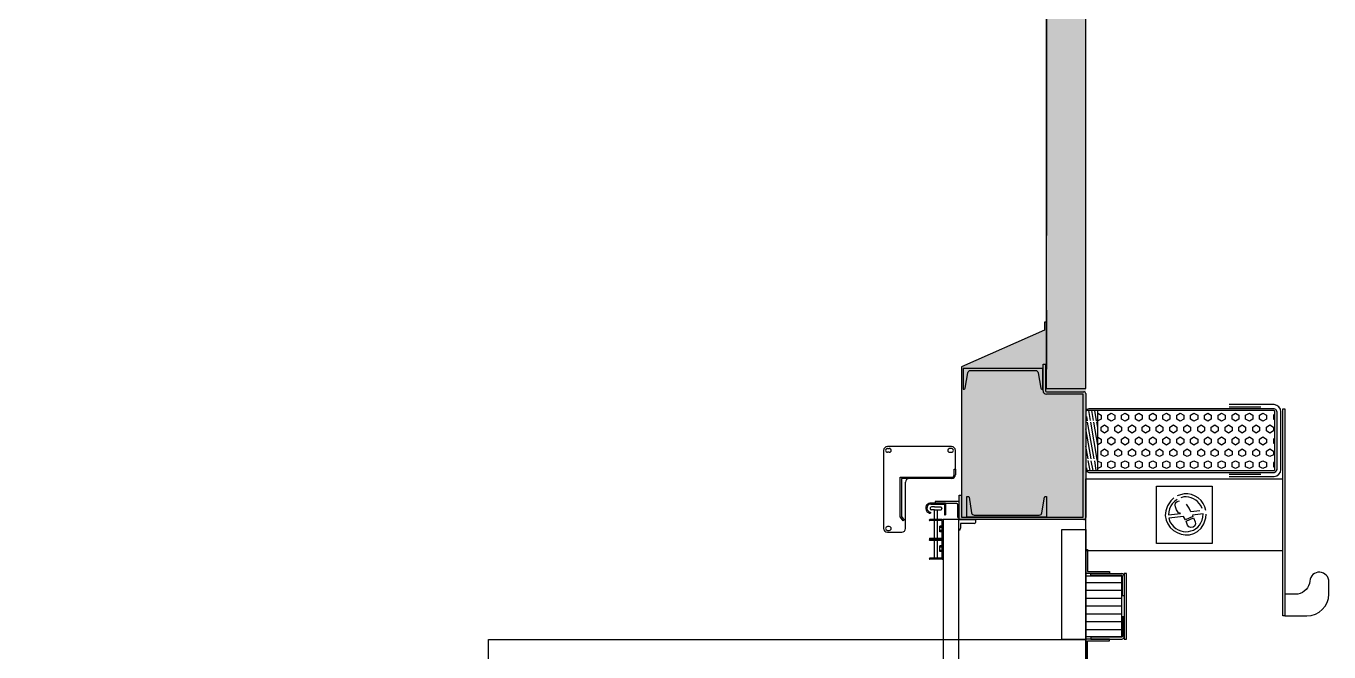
# Model space of a CAD drawing. Header units: inches. Extents: x 2743 to 10591, y -1604 to 5792.
# Drawn here: x 5384.4 to 5548, y 4742.3 to 4820.9 of the extents above; entities that cross this region are included whole.
import ezdxf

# ---------------------------------------------------------------- set-up
doc = ezdxf.new("R2010")
doc.units = ezdxf.units.IN
doc.header["$LTSCALE"] = 0.1875
doc.header["$MEASUREMENT"] = 0
doc.linetypes.add('dash2', pattern=[500, 400, -100])
for name, color, linetype in [('1', 1, 'Continuous'), ('A-N-APP-SAN', 1, 'Continuous'), ('A-N-MUR-EXT', 5, 'Continuous'), ('A-N-MUR-INT', 3, 'Continuous'), ('A-N-PORTE-EXT', 2, 'Continuous'), ('A-N-STRUCTURE', 4, 'Continuous'), ('fill253', 253, 'Continuous'), ('PDF_Geometry', 7, 'Continuous'), ('S-N-ACIER', 4, 'Continuous')]:
    doc.layers.add(name, color=color, linetype=linetype)

msp = doc.modelspace()

# ---------------------------------------------------------------- hatches: boundary and pattern name
at = {"layer": 'fill253'}
h = msp.add_hatch(color=7, dxfattribs=at)
h.dxf.hatch_style = 1
h.paths.add_polyline_path([(5517.44902, 4634.2983), (5512.52777, 4634.2983), (5512.54172, 4296.66232), (5517.46297, 4296.66232)])
h.paths.add_polyline_path([(5517.44903, 4881.11089), (5512.52778, 4881.11089), (5512.52778, 4775.21102), (5517.44903, 4775.21102)])
h.paths.add_polyline_path([(5517.44903, 5127.92329), (5512.52778, 5127.92329), (5512.52777, 5022.02362), (5517.44902, 5022.02362)])
h.paths.add_polyline_path([(4628.42938, 2943.29277), (4625.95018, 2938.37099), (5517.46297, 2938.37152), (5517.46297, 3130.36129), (5512.54172, 3130.36129), (5512.54172, 2943.29277)])
h.paths.add_polyline_path([(4200.50372, 2845.33593), (4208.49739, 2846.64062), (4193.49822, 2938.36282), (4192.72048, 2943.12545), (4184.51381, 2943.12545), (4185.25735, 2938.4929)])
h.paths.add_polyline_path([(4618.93272, 2938.2042), (4619.31197, 2936.00974), (4626.09389, 2937.11042), (4625.95018, 2938.37099), (4628.42938, 2943.29277), (4618.12265, 2943.29277)])
h.paths.add_polyline_path([(5517.46297, 5355.98239), (5512.54172, 5355.98239), (5512.52778, 5268.83602), (5517.44903, 5268.83602)])
h.paths.add_polyline_path([(2812.35741, 3123.02867), (2806.55239, 3125.08232), (2806.55239, 3123.83686), (2807.41263, 3123.50795), (2807.41906, 2938.2042), (3075.9398, 2938.37153), (3075.93335, 2943.29278), (2812.34031, 2943.12545)])
h.paths.add_polyline_path([(2807.41906, 3827.66882), (2812.34031, 3826.6441), (2812.34031, 4320.4792), (2807.41906, 4320.4792)])
h.paths.add_polyline_path([(5512.54172, 3862.52649), (5517.46297, 3862.52649), (5517.46297, 4254.42566), (5512.54172, 4254.42566)])
h.paths.add_polyline_path([(5512.5356, 3801.08425), (5517.45685, 3801.08425), (5517.46297, 3862.52649), (5512.54172, 3862.52649)])
h.paths.add_polyline_path([(5512.54172, 3656.9925), (5517.46297, 3656.9925), (5517.45685, 3765.06188), (5512.5356, 3765.06188)])
h.paths.add_polyline_path([(5512.53298, 3584.94295), (5517.45423, 3584.94295), (5517.46296, 3620.96895), (5512.54171, 3620.96895)])
h.paths.add_polyline_path([(5512.5391, 3512.89586), (5517.46035, 3512.89586), (5517.46066, 3548.92185), (5512.53941, 3548.92185)])
h.paths.add_polyline_path([(5512.5391, 3440.8512), (5517.46035, 3440.8512), (5517.46035, 3476.87475), (5512.5391, 3476.87475)])
h.paths.add_polyline_path([(4035.91549, 5642.91315), (4035.91549, 5647.83442), (2807.41263, 5647.83442), (2807.41906, 4361.46337), (2812.34031, 4361.46337), (2812.33388, 5642.91317)])
h.paths.add_polyline_path([(3118.18201, 2943.29277), (3118.18223, 2938.37152), (4185.31745, 2938.2042), (4184.51381, 2943.12545)])
h.paths.add_polyline_path([(4279.25656, 5642.88457), (4279.25657, 5647.80617), (4078.1514, 5647.83389), (4078.1514, 5642.91262)])
h.paths.add_polyline_path([(4872.5115, 5647.66709), (4872.5115, 5642.74584), (5512.54172, 5642.74584), (5512.54177, 5510.71941), (5517.46302, 5510.71941), (5517.46297, 5647.66709)])
h.paths.add_polyline_path([(5517.45593, 3260.73346), (5512.53008, 3260.73345), (5512.54172, 3172.43063), (5517.46297, 3172.43063)])
h.paths.add_polyline_path([(5512.53008, 3296.75701), (5517.45593, 3296.75699), (5517.45423, 3404.82765), (5512.53298, 3404.82765)])
h = msp.add_hatch(color=7, dxfattribs=at)
h.dxf.hatch_style = 1
edge = h.paths.add_edge_path()
edge.add_line((5512.5222, 4783.70889), (5512.53528, 4775.37835))
edge.add_line((5512.53528, 4775.37835), (5517.44259, 4775.37835))
edge.add_line((5517.44259, 4775.37835), (5517.45769, 4759.17383))
edge.add_arc((5517.22154, 4759.17361), 0.23616, -90.0156662, 0.0533973, ccw=False)
edge.add_line((5517.22148, 4758.93746), (5501.55039, 4758.93743))
edge.add_line((5501.55039, 4758.93743), (5501.55039, 4762.00384))
edge.add_line((5501.55039, 4762.00384), (5501.86535, 4762.00384))
edge.add_line((5501.86535, 4762.00384), (5501.86557, 4778.1013))
edge.add_line((5501.86557, 4778.1013), (5512.28623, 4782.72464))
edge.add_line((5512.28623, 4782.72464), (5512.28623, 4783.70889))
edge.add_line((5512.28623, 4783.70889), (5512.5222, 4783.70889))

# ---------------------------------------------------------------- linework, layer by layer
at = {"color": 7}
for p, q in [((5501.50306, 4758.92354), (5499.53457, 4758.92354)), ((5499.53457, 4758.92354), (5499.53457, 4650.92261)), ((5501.50306, 4650.92261), (5501.50306, 4758.92354))]:
    msp.add_line(p, q, dxfattribs=at)
for points in [[(5512.06272, 4775.29966), (5512.06272, 4777.89808), (5502.06276, 4777.89808), (5502.06276, 4775.29966), (5502.18348, 4775.29966, 0.366587783), (5502.32157, 4775.41662), (5502.64807, 4777.37387, -0.366587783), (5502.98343, 4777.65792), (5511.14204, 4777.65792, -0.366587783), (5511.4774, 4777.37387), (5511.80391, 4775.41662, 0.366587783), (5511.942, 4775.29966)], [(5501.55039, 4761.18495), (5498.55828, 4761.18495), (5498.55828, 4761.09046, 0.414213562), (5498.65277, 4760.99597), (5501.21142, 4760.99597, -0.414213562), (5501.36142, 4760.84597), (5501.36142, 4759.27157, 0.414213562), (5501.45591, 4759.17708), (5501.55039, 4759.17708)], [(5512.53528, 4761.85081), (5512.53528, 4759.2524), (5502.53532, 4759.2524), (5502.53532, 4761.85081), (5502.65604, 4761.85081, -0.366587783), (5502.79413, 4761.73385), (5503.12063, 4759.77661, 0.366587783), (5503.45599, 4759.49255), (5511.6146, 4759.49255, 0.366587783), (5511.94997, 4759.77661), (5512.27647, 4761.73385, -0.366587783), (5512.41456, 4761.85081)]]:
    msp.add_lwpolyline(points, format="xyb", close=True)
at = {"layer": '1', "color": 7}
for p, q in [((5499.8401, 4760.99597), (5497.85537, 4760.99597)), ((5498.01587, 4760.88071), (5499.72573, 4760.88071)), ((5499.72573, 4760.88071), (5499.72573, 4759.53061)), ((5499.8401, 4760.99597), (5499.8401, 4759.53061)), ((5499.44395, 4758.92354), (5497.86891, 4758.92354)), ((5497.9057, 4760.3317), (5497.9057, 4760.34379)), ((5497.9582, 4759.8732), (5497.9582, 4759.73804)), ((5498.47519, 4760.51294), (5498.07485, 4760.51294)), ((5498.47519, 4760.15046), (5498.08694, 4760.15046)), ((5498.47519, 4760.51294), (5498.83767, 4760.51294)), ((5498.47519, 4758.92354), (5498.47519, 4760.15046)), ((5498.47519, 4760.15046), (5498.83767, 4760.15046)), ((5498.83767, 4760.51294), (5499.238, 4760.51294)), ((5498.83767, 4758.92354), (5498.83767, 4760.15046)), ((5498.83767, 4760.15046), (5499.22592, 4760.15046)), ((5499.40716, 4760.3317), (5499.40716, 4760.34379)), ((5499.72573, 4759.53061), (5499.8401, 4759.53061)), ((5501.50306, 4757.55577), (5501.50306, 4758.92354)), ((5501.50306, 4758.92354), (5503.59815, 4758.92232)), ((5503.59815, 4758.92232), (5503.59815, 4758.58332)), ((5499.32312, 4758.80271), (5497.86891, 4758.80271)), ((5498.47519, 4756.56103), (5498.47519, 4758.80271)), ((5498.83767, 4756.56103), (5498.83767, 4758.80271)), ((5499.41374, 4758.1035), (5499.13022, 4758.1035)), ((5499.13022, 4757.39868), (5499.13022, 4758.1035)), ((5499.41374, 4757.95046), (5499.13022, 4757.95046)), ((5499.41374, 4757.55173), (5499.13022, 4757.55173)), ((5499.41374, 4757.39868), (5499.13022, 4757.39868)), ((5499.41374, 4756.65165), (5499.41374, 4758.71209)), ((5499.53457, 4756.53083), (5499.53457, 4758.83292)), ((5501.59084, 4757.55577), (5501.50306, 4757.55577)), ((5501.73213, 4757.90057), (5501.59084, 4757.55577)), ((5503.45382, 4758.43322), (5501.73213, 4758.43322)), ((5501.73213, 4758.43322), (5501.73213, 4757.90057)), ((5499.32312, 4756.56103), (5497.86891, 4756.56103)), ((5499.44395, 4756.44021), (5497.86891, 4756.44021)), ((5499.44395, 4756.44021), (5497.86891, 4756.44021)), ((5499.32312, 4756.31938), (5497.86891, 4756.31938)), ((5498.47519, 4754.07771), (5498.47519, 4756.31938)), ((5498.83767, 4754.07771), (5498.83767, 4756.31938)), ((5499.41374, 4754.16833), (5499.41374, 4756.22876)), ((5499.53457, 4754.0475), (5499.53457, 4756.34959)), ((5499.32312, 4754.07771), (5497.86891, 4754.07771)), ((5499.41374, 4755.62018), (5499.13022, 4755.62018)), ((5499.13022, 4754.91535), (5499.13022, 4755.62018)), ((5499.41374, 4755.46713), (5499.13022, 4755.46713)), ((5499.41374, 4755.0684), (5499.13022, 4755.0684)), ((5499.41374, 4754.91535), (5499.13022, 4754.91535)), ((5499.44395, 4753.95688), (5497.86891, 4753.95688))]:
    msp.add_line(p, q, dxfattribs=at)
for centre, radius, start, end in [((5498.0771, 4760.38142), 0.71537, 155.1313079, 217.5925682), ((5498.03494, 4760.30351), 0.71537, 104.5378837, 148.0316541), ((5498.01587, 4760.37729), 0.50738, 110.5508544, 263.4728886), ((5498.01392, 4760.3066), 0.57411, 90, 108.0733809), ((5498.01587, 4760.45108), 0.71537, 225.0263412, 265.3756564), ((5497.86891, 4758.86312), 0.06041, 89.99999, 269.999995), ((5498.08694, 4760.3317), 0.18124, 179.9999993, 269.999995), ((5498.07485, 4760.34379), 0.16916, 89.99999, 179.9999993), ((5499.22592, 4760.3317), 0.18124, 269.999995, 359.9999975), ((5499.238, 4760.34379), 0.16916, 359.9999975, 89.99999), ((5499.44395, 4758.83292), 0.09062, 359.9999975, 89.99999), ((5499.32312, 4758.71209), 0.09062, 359.9999975, 89.99999), ((5503.44793, 4758.58332), 0.15021, 272.2456658, 360), ((5497.86891, 4756.50062), 0.06041, 89.99999, 269.999995), ((5497.86891, 4756.37979), 0.06041, 89.99999, 269.999995), ((5499.32312, 4756.65165), 0.09062, 269.999995, 359.9999975), ((5499.32312, 4756.22876), 0.09062, 359.9999975, 89.99999), ((5499.44395, 4756.53083), 0.09062, 269.999995, 359.9999975), ((5499.44395, 4756.34959), 0.09062, 359.9999975, 89.99999), ((5497.86891, 4754.01729), 0.06041, 89.99999, 269.999995), ((5499.32312, 4754.16833), 0.09062, 269.999995, 359.9999975), ((5499.44395, 4754.0475), 0.09062, 269.999995, 359.9999975)]:
    msp.add_arc(centre, radius, start, end, dxfattribs=at)
at = {"layer": 'A-N-APP-SAN', "color": 7}
for p, q in [((5517.44904, 4752.16205), (5517.44904, 4755.17385)), ((5517.44904, 4755.17385), (5517.68526, 4755.17385)), ((5517.68526, 4755.17385), (5517.68526, 4752.39827)), ((5517.68526, 4752.39827), (5520.44116, 4752.39827)), ((5520.44116, 4752.39827), (5520.44116, 4752.16205)), ((5520.44116, 4752.16205), (5517.44904, 4752.16205)), ((5518.09329, 4752.16205), (5521.96399, 4752.16205)), ((5518.09329, 4751.92583), (5518.09329, 4752.16205)), ((5521.96399, 4751.92583), (5518.09329, 4751.92583)), ((5522.04273, 4749.36678), (5522.04273, 4751.84709)), ((5522.27895, 4752.16205), (5522.27895, 4743.93372)), ((5522.57422, 4752.16205), (5522.27895, 4752.16205)), ((5522.27895, 4751.84709), (5522.27895, 4749.36678)), ((5522.57422, 4743.93372), (5522.57422, 4752.16205)), ((5522.27895, 4749.36678), (5522.04273, 4749.36678)), ((5522.27895, 4746.72899), (5522.04273, 4746.72899)), ((5522.04273, 4746.72899), (5522.04273, 4744.24868)), ((5522.27895, 4744.24868), (5522.27895, 4746.72899)), ((5520.44116, 4743.93372), (5517.44904, 4743.93372)), ((5517.44904, 4743.93372), (5517.44904, 4740.92191)), ((5517.68526, 4740.92191), (5517.68526, 4743.6975)), ((5517.68526, 4743.6975), (5520.44116, 4743.6975)), ((5521.96399, 4744.16994), (5518.09329, 4744.16994)), ((5518.09329, 4744.16994), (5518.09329, 4743.93372)), ((5518.09329, 4743.93372), (5521.96399, 4743.93372)), ((5520.44116, 4743.6975), (5520.44116, 4743.93372)), ((5522.27895, 4743.93372), (5522.57422, 4743.93372))]:
    msp.add_line(p, q, dxfattribs=at)
for centre, radius, start, end in [((5521.96399, 4751.84709), 0.31496, 360, 89.9999975), ((5521.96399, 4751.84709), 0.07874, 0, 89.9999975), ((5521.96399, 4744.24868), 0.31496, 270.0000025, 0), ((5521.96399, 4744.24868), 0.07874, 270.0000025, 360)]:
    msp.add_arc(centre, radius, start, end, dxfattribs=at)
at = {"layer": 'A-N-MUR-EXT', "color": 7}
for p, q in [((5517.44259, 4775.37835), (5517.44259, 4881.27822)), ((5512.52134, 4775.37835), (5517.44259, 4775.37835)), ((5512.52134, 4775.37835), (5517.44259, 4775.37835))]:
    msp.add_line(p, q, dxfattribs=at)
at = {"layer": 'A-N-MUR-INT', "color": 7}
for p, q in [((5512.52134, 4775.37835), (5512.52134, 4881.27822)), ((5512.5222, 4783.70889), (5512.28623, 4783.70889)), ((5512.28623, 4783.70889), (5512.28623, 4782.72464)), ((5512.28623, 4782.72464), (5501.86557, 4778.1013)), ((5501.86557, 4778.1013), (5501.86557, 4762.00384))]:
    msp.add_line(p, q, dxfattribs=at)
at = {"layer": 'A-N-PORTE-EXT', "color": 7}
for p, q in [((5492.07717, 4767.62368), (5492.07717, 4757.81858)), ((5500.60472, 4768.09612), (5492.54961, 4768.09612)), ((5492.54961, 4767.8599), (5492.78583, 4767.8599)), ((5492.78583, 4767.38746), (5492.54961, 4767.38746)), ((5500.60472, 4767.8599), (5500.3685, 4767.8599)), ((5500.3685, 4767.38746), (5500.60472, 4767.38746)), ((5501.07716, 4765.24629), (5501.07716, 4767.62368)), ((5494.15788, 4759.27923), (5494.15788, 4764.25361)), ((5494.15788, 4764.25361), (5495.29961, 4764.25361)), ((5495.29961, 4764.09613), (5494.31536, 4764.09613)), ((5494.31536, 4764.09613), (5494.31536, 4759.33236)), ((5495.29961, 4764.25361), (5500.60472, 4764.25361)), ((5500.60472, 4764.09613), (5495.29961, 4764.09613)), ((5500.91968, 4764.56857), (5500.91968, 4765.24629)), ((5500.91968, 4765.24629), (5501.07716, 4765.24629)), ((5501.07716, 4765.24629), (5501.07716, 4764.56857)), ((5494.82717, 4757.81858), (5494.82717, 4763.62369)), ((5494.54439, 4758.77159), (5494.15788, 4759.27923)), ((5494.31536, 4759.33236), (5494.66969, 4758.86699)), ((5517.44116, 4650.67067), (5517.44116, 4759.17365)), ((5492.78583, 4758.0548), (5492.54961, 4758.0548)), ((5492.54961, 4757.58236), (5492.78583, 4757.58236)), ((5492.54961, 4757.34614), (5494.35473, 4757.34614)), ((5494.66969, 4758.86699), (5494.54439, 4758.77159)), ((5514.44904, 4757.69665), (5517.44116, 4757.69665)), ((5514.44904, 4743.87466), (5514.44904, 4757.69665)), ((5517.44116, 4757.69665), (5517.44116, 4743.87466)), ((5521.96399, 4751.84709), (5517.44904, 4751.84709)), ((5517.44904, 4751.84709), (5517.44904, 4744.24868)), ((5521.96399, 4751.00063), (5517.44904, 4751.00063)), ((5521.96399, 4744.24868), (5521.96399, 4751.84709)), ((5521.96399, 4750.01638), (5517.44904, 4750.01638)), ((5521.96399, 4749.03213), (5517.44904, 4749.03213)), ((5521.96399, 4748.04788), (5517.44904, 4748.04788)), ((5521.96399, 4747.06363), (5517.44904, 4747.06363)), ((5521.96399, 4746.07938), (5517.44904, 4746.07938)), ((5521.96399, 4745.09513), (5517.44904, 4745.09513)), ((5517.44904, 4744.24868), (5521.96399, 4744.24868)), ((5442.49643, 4743.87466), (5517.44116, 4743.87466)), ((5442.49643, 4665.96931), (5442.49643, 4743.87466)), ((5517.44116, 4743.87466), (5514.44904, 4743.87466))]:
    msp.add_line(p, q, dxfattribs=at)
for centre, radius, start, end in [((5492.54961, 4767.62368), 0.47244, 90, 180), ((5492.54961, 4767.62368), 0.23622, 90, 270), ((5492.78583, 4767.62368), 0.23622, 270, 90), ((5500.3685, 4767.62368), 0.23622, 90, 270), ((5500.60472, 4767.62368), 0.47244, 0, 90), ((5500.60472, 4767.62368), 0.23622, 270, 90), ((5495.29961, 4763.62369), 0.47244, 90, 180), ((5500.60472, 4764.56857), 0.31496, 270, 0), ((5500.60472, 4764.56857), 0.47244, 270, 0), ((5492.54961, 4757.81858), 0.47244, 180, 270), ((5492.54961, 4757.81858), 0.23622, 90, 270), ((5492.78583, 4757.81858), 0.23622, 270, 90), ((5494.35473, 4757.81858), 0.47244, 270, 0)]:
    msp.add_arc(centre, radius, start, end, dxfattribs=at)
at = {"layer": 'A-N-STRUCTURE', "color": 7, "linetype": 'dash2', "ltscale": 0.5}
msp.add_line((5512.5225, 4878.98853), (5512.53528, 4777.83707), dxfattribs=at)
at = {"layer": 'PDF_Geometry', "color": 7, "lineweight": 25}
for points in [[(5517.44069, 4765.23634), (5517.58172, 4764.95427), (5517.81678, 4764.86025), (5541.08738, 4764.86025), (5541.32244, 4764.95427), (5541.46347, 4765.23634), (5541.46347, 4772.47609), (5541.32244, 4772.75815), (5541.08738, 4772.85218), (5517.81678, 4772.85218), (5517.58172, 4772.75815), (5517.44069, 4772.47609)], [(5517.44069, 4765.18933), (5517.4877, 4765.14232), (5517.58172, 4765.09531), (5541.08738, 4765.09531), (5541.13439, 4765.14232), (5541.1814, 4765.23634), (5541.1814, 4768.85621), (5541.1814, 4772.47609), (5541.13439, 4772.57011), (5541.08738, 4772.61712), (5517.58172, 4772.61712), (5517.4877, 4772.57011), (5517.44069, 4772.5231)], [(5518.05183, 4771.39483), (5517.81678, 4772.61712)], [(5518.42792, 4771.39483), (5518.19287, 4772.61712)], [(5518.80401, 4771.34781), (5518.56896, 4772.61712)], [(5518.94505, 4772.28804), (5519.36815, 4772.05298), (5519.36815, 4771.53586), (5518.94505, 4771.34781)], [(5535.44602, 4764.34313), (5541.08738, 4764.34313), (5541.41646, 4764.43715), (5541.69853, 4764.6252), (5541.88657, 4764.90726), (5541.93358, 4765.23634), (5541.93358, 4772.47609), (5541.88657, 4772.80517), (5541.69853, 4773.08723), (5541.41646, 4773.27528), (5541.08738, 4773.3693), (5535.44602, 4773.3693)], [(5535.44602, 4773.08723), (5539.44198, 4773.08723)], [(5541.1814, 4772.19402), (5540.99336, 4772.05298), (5540.99336, 4771.53586), (5541.1814, 4771.44184)], [(5517.67574, 4771.34781), (5517.58172, 4771.86494)], [(5518.52195, 4766.55266), (5517.67574, 4771.15977)], [(5518.94505, 4766.12956), (5518.89804, 4766.45864), (5518.09884, 4771.15977)], [(5518.94505, 4768.29208), (5518.47493, 4771.15977)], [(5518.94505, 4770.4546), (5518.85102, 4771.20678)], [(5518.14586, 4766.55266), (5517.44069, 4770.31357)], [(5518.94505, 4769.27932), (5519.36815, 4769.04426), (5519.36815, 4768.57415), (5518.94505, 4768.33909)], [(5541.1814, 4769.18529), (5540.99336, 4769.04426), (5540.99336, 4768.57415), (5541.1814, 4768.43311)], [(5517.76976, 4766.55266), (5517.44069, 4768.15104)], [(5518.00482, 4765.09531), (5517.76976, 4766.36461)], [(5518.38091, 4765.09531), (5518.14586, 4766.3176)], [(5518.757, 4765.09531), (5518.56896, 4766.3176)], [(5518.94505, 4766.27059), (5519.36815, 4766.08255), (5519.36815, 4765.56542), (5518.94505, 4765.33037)], [(5541.1814, 4766.17657), (5540.99336, 4766.08255), (5540.99336, 4765.56542), (5541.1814, 4765.4714)], [(5542.16864, 4755.01995), (5517.44069, 4755.01995), (5517.44069, 4764.06106), (5542.16864, 4764.06106)], [(5517.62873, 4765.09531), (5517.58172, 4765.42439)], [(5535.44602, 4764.6252), (5539.44198, 4764.6252)], [(5528.91145, 4761.44446), (5528.58237, 4761.20941), (5528.3003, 4760.92734), (5528.11226, 4760.64527), (5527.97122, 4760.26918), (5527.8772, 4759.89309), (5527.83019, 4759.517), (5529.33455, 4759.70504), (5529.28754, 4759.75205), (5529.09949, 4759.79907), (5528.81743, 4760.17516), (5528.7234, 4760.55125), (5528.67639, 4760.73929), (5528.7234, 4761.02136), (5528.91145, 4761.20941), (5529.19352, 4761.30343)], [(5528.48835, 4761.67952), (5528.11226, 4761.30343)], [(5529.33455, 4762.05561), (5528.91145, 4761.91458)], [(5529.75765, 4761.77354), (5529.38156, 4761.67952)], [(5531.77914, 4760.03412), (5530.65087, 4759.89309), (5530.41581, 4760.3632), (5530.08673, 4760.88033)], [(5532.06121, 4760.31619), (5531.87316, 4760.69228)], [(5532.53132, 4760.08113), (5532.39029, 4760.55125)], [(5532.15523, 4759.23493), (5532.20224, 4759.65803), (5530.83891, 4759.46999), (5530.88592, 4759.32895), (5529.9457, 4758.90585), (5529.71064, 4759.32895), (5527.8772, 4759.0939), (5528.01823, 4758.67079)], [(5532.53132, 4759.14091), (5532.57833, 4759.61102)]]:
    msp.add_lwpolyline(points, dxfattribs=at)
for points in [[(5518.94505, 4765.23634), (5518.94505, 4772.57011), (5518.85102, 4772.61712), (5517.58172, 4772.61712), (5517.4877, 4772.57011), (5517.44069, 4772.47609), (5517.44069, 4765.23634), (5517.4877, 4765.14232), (5517.58172, 4765.09531), (5518.85102, 4765.09531), (5518.94505, 4765.14232)], [(5520.21435, 4771.53586), (5520.21435, 4772.05298), (5520.63746, 4772.28804), (5521.10757, 4772.05298), (5521.10757, 4771.53586), (5520.63746, 4771.3008)], [(5521.95377, 4771.53586), (5521.95377, 4772.05298), (5522.37687, 4772.28804), (5522.79998, 4772.05298), (5522.79998, 4771.53586), (5522.37687, 4771.3008)], [(5523.69319, 4771.53586), (5523.69319, 4772.05298), (5524.11629, 4772.28804), (5524.5394, 4772.05298), (5524.5394, 4771.53586), (5524.11629, 4771.3008)], [(5525.43261, 4771.53586), (5525.43261, 4772.05298), (5525.85571, 4772.28804), (5526.27881, 4772.05298), (5526.27881, 4771.53586), (5525.85571, 4771.3008)], [(5527.12502, 4771.53586), (5527.12502, 4772.05298), (5527.59513, 4772.28804), (5528.01823, 4772.05298), (5528.01823, 4771.53586), (5527.59513, 4771.3008)], [(5528.86444, 4771.53586), (5528.86444, 4772.05298), (5529.28754, 4772.28804), (5529.75765, 4772.05298), (5529.75765, 4771.53586), (5529.28754, 4771.3008)], [(5530.60386, 4771.53586), (5530.60386, 4772.05298), (5531.02696, 4772.28804), (5531.49707, 4772.05298), (5531.49707, 4771.53586), (5531.02696, 4771.3008)], [(5532.34327, 4771.53586), (5532.34327, 4772.05298), (5532.76638, 4772.28804), (5533.18948, 4772.05298), (5533.18948, 4771.53586), (5532.76638, 4771.3008)], [(5534.08269, 4771.53586), (5534.08269, 4772.05298), (5534.5058, 4772.28804), (5534.9289, 4772.05298), (5534.9289, 4771.53586), (5534.5058, 4771.3008)], [(5535.82211, 4771.53586), (5535.82211, 4772.05298), (5536.24521, 4772.28804), (5536.66832, 4772.05298), (5536.66832, 4771.53586), (5536.24521, 4771.3008)], [(5537.51452, 4771.53586), (5537.51452, 4772.05298), (5537.98463, 4772.28804), (5538.40774, 4772.05298), (5538.40774, 4771.53586), (5537.98463, 4771.3008)], [(5539.25394, 4771.53586), (5539.25394, 4772.05298), (5539.67704, 4772.28804), (5540.14715, 4772.05298), (5540.14715, 4771.53586), (5539.67704, 4771.3008)], [(5542.16864, 4746.83998), (5542.16864, 4772.85218), (5542.45071, 4772.85218), (5542.45071, 4746.83998)], [(5519.36815, 4770.07851), (5519.36815, 4770.54862), (5519.79125, 4770.83069), (5520.21435, 4770.54862), (5520.21435, 4770.07851), (5519.79125, 4769.79644)], [(5521.10757, 4770.07851), (5521.10757, 4770.54862), (5521.53067, 4770.83069), (5521.95377, 4770.54862), (5521.95377, 4770.07851), (5521.53067, 4769.79644)], [(5522.79998, 4770.07851), (5522.79998, 4770.54862), (5523.27009, 4770.83069), (5523.69319, 4770.54862), (5523.69319, 4770.07851), (5523.27009, 4769.79644)], [(5524.5394, 4770.07851), (5524.5394, 4770.54862), (5524.9625, 4770.83069), (5525.43261, 4770.54862), (5525.43261, 4770.07851), (5524.9625, 4769.79644)], [(5526.27881, 4770.07851), (5526.27881, 4770.54862), (5526.70192, 4770.83069), (5527.12502, 4770.54862), (5527.12502, 4770.07851), (5526.70192, 4769.79644)], [(5528.01823, 4770.07851), (5528.01823, 4770.54862), (5528.44133, 4770.83069), (5528.86444, 4770.54862), (5528.86444, 4770.07851), (5528.44133, 4769.79644)], [(5529.75765, 4770.07851), (5529.75765, 4770.54862), (5530.18075, 4770.83069), (5530.60386, 4770.54862), (5530.60386, 4770.07851), (5530.18075, 4769.79644)], [(5531.49707, 4770.07851), (5531.49707, 4770.54862), (5531.92017, 4770.83069), (5532.34327, 4770.54862), (5532.34327, 4770.07851), (5531.92017, 4769.79644)], [(5533.18948, 4770.07851), (5533.18948, 4770.54862), (5533.65959, 4770.83069), (5534.08269, 4770.54862), (5534.08269, 4770.07851), (5533.65959, 4769.79644)], [(5534.9289, 4770.07851), (5534.9289, 4770.54862), (5535.352, 4770.83069), (5535.82211, 4770.54862), (5535.82211, 4770.07851), (5535.352, 4769.79644)], [(5536.66832, 4770.07851), (5536.66832, 4770.54862), (5537.09142, 4770.83069), (5537.51452, 4770.54862), (5537.51452, 4770.07851), (5537.09142, 4769.79644)], [(5538.40774, 4770.07851), (5538.40774, 4770.54862), (5538.83084, 4770.83069), (5539.25394, 4770.54862), (5539.25394, 4770.07851), (5538.83084, 4769.79644)], [(5540.14715, 4770.07851), (5540.14715, 4770.54862), (5540.57026, 4770.83069), (5540.99336, 4770.54862), (5540.99336, 4770.07851), (5540.57026, 4769.79644)], [(5520.21435, 4768.57415), (5520.21435, 4769.04426), (5520.63746, 4769.32633), (5521.10757, 4769.04426), (5521.10757, 4768.57415), (5520.63746, 4768.29208)], [(5521.95377, 4768.57415), (5521.95377, 4769.04426), (5522.37687, 4769.32633), (5522.79998, 4769.04426), (5522.79998, 4768.57415), (5522.37687, 4768.29208)], [(5523.69319, 4768.57415), (5523.69319, 4769.04426), (5524.11629, 4769.32633), (5524.5394, 4769.04426), (5524.5394, 4768.57415), (5524.11629, 4768.29208)], [(5525.43261, 4768.57415), (5525.43261, 4769.04426), (5525.85571, 4769.32633), (5526.27881, 4769.04426), (5526.27881, 4768.57415), (5525.85571, 4768.29208)], [(5527.12502, 4768.57415), (5527.12502, 4769.04426), (5527.59513, 4769.32633), (5528.01823, 4769.04426), (5528.01823, 4768.57415), (5527.59513, 4768.29208)], [(5528.86444, 4768.57415), (5528.86444, 4769.04426), (5529.28754, 4769.32633), (5529.75765, 4769.04426), (5529.75765, 4768.57415), (5529.28754, 4768.29208)], [(5530.60386, 4768.57415), (5530.60386, 4769.04426), (5531.02696, 4769.32633), (5531.49707, 4769.04426), (5531.49707, 4768.57415), (5531.02696, 4768.29208)], [(5532.34327, 4768.57415), (5532.34327, 4769.04426), (5532.76638, 4769.32633), (5533.18948, 4769.04426), (5533.18948, 4768.57415), (5532.76638, 4768.29208)], [(5534.08269, 4768.57415), (5534.08269, 4769.04426), (5534.5058, 4769.32633), (5534.9289, 4769.04426), (5534.9289, 4768.57415), (5534.5058, 4768.29208)], [(5535.82211, 4768.57415), (5535.82211, 4769.04426), (5536.24521, 4769.32633), (5536.66832, 4769.04426), (5536.66832, 4768.57415), (5536.24521, 4768.29208)], [(5537.51452, 4768.57415), (5537.51452, 4769.04426), (5537.98463, 4769.32633), (5538.40774, 4769.04426), (5538.40774, 4768.57415), (5537.98463, 4768.29208)], [(5539.25394, 4768.57415), (5539.25394, 4769.04426), (5539.67704, 4769.32633), (5540.14715, 4769.04426), (5540.14715, 4768.57415), (5539.67704, 4768.29208)], [(5519.36815, 4767.06978), (5519.36815, 4767.5399), (5519.79125, 4767.82197), (5520.21435, 4767.5399), (5520.21435, 4767.06978), (5519.79125, 4766.83473)], [(5521.10757, 4767.06978), (5521.10757, 4767.5399), (5521.53067, 4767.82197), (5521.95377, 4767.5399), (5521.95377, 4767.06978), (5521.53067, 4766.83473)], [(5522.79998, 4767.06978), (5522.79998, 4767.5399), (5523.27009, 4767.82197), (5523.69319, 4767.5399), (5523.69319, 4767.06978), (5523.27009, 4766.83473)], [(5524.5394, 4767.06978), (5524.5394, 4767.5399), (5524.9625, 4767.82197), (5525.43261, 4767.5399), (5525.43261, 4767.06978), (5524.9625, 4766.83473)], [(5526.27881, 4767.06978), (5526.27881, 4767.5399), (5526.70192, 4767.82197), (5527.12502, 4767.5399), (5527.12502, 4767.06978), (5526.70192, 4766.83473)], [(5528.01823, 4767.06978), (5528.01823, 4767.5399), (5528.44133, 4767.82197), (5528.86444, 4767.5399), (5528.86444, 4767.06978), (5528.44133, 4766.83473)], [(5529.75765, 4767.06978), (5529.75765, 4767.5399), (5530.18075, 4767.82197), (5530.60386, 4767.5399), (5530.60386, 4767.06978), (5530.18075, 4766.83473)], [(5531.49707, 4767.06978), (5531.49707, 4767.5399), (5531.92017, 4767.82197), (5532.34327, 4767.5399), (5532.34327, 4767.06978), (5531.92017, 4766.83473)], [(5533.18948, 4767.06978), (5533.18948, 4767.5399), (5533.65959, 4767.82197), (5534.08269, 4767.5399), (5534.08269, 4767.06978), (5533.65959, 4766.83473)], [(5534.9289, 4767.06978), (5534.9289, 4767.5399), (5535.352, 4767.82197), (5535.82211, 4767.5399), (5535.82211, 4767.06978), (5535.352, 4766.83473)], [(5536.66832, 4767.06978), (5536.66832, 4767.5399), (5537.09142, 4767.82197), (5537.51452, 4767.5399), (5537.51452, 4767.06978), (5537.09142, 4766.83473)], [(5538.40774, 4767.06978), (5538.40774, 4767.5399), (5538.83084, 4767.82197), (5539.25394, 4767.5399), (5539.25394, 4767.06978), (5538.83084, 4766.83473)], [(5540.14715, 4767.06978), (5540.14715, 4767.5399), (5540.57026, 4767.82197), (5540.99336, 4767.5399), (5540.99336, 4767.06978), (5540.57026, 4766.83473)], [(5520.21435, 4765.56542), (5520.21435, 4766.08255), (5520.63746, 4766.3176), (5521.10757, 4766.08255), (5521.10757, 4765.56542), (5520.63746, 4765.33037)], [(5521.95377, 4765.56542), (5521.95377, 4766.08255), (5522.37687, 4766.3176), (5522.79998, 4766.08255), (5522.79998, 4765.56542), (5522.37687, 4765.33037)], [(5523.69319, 4765.56542), (5523.69319, 4766.08255), (5524.11629, 4766.3176), (5524.5394, 4766.08255), (5524.5394, 4765.56542), (5524.11629, 4765.33037)], [(5525.43261, 4765.56542), (5525.43261, 4766.08255), (5525.85571, 4766.3176), (5526.27881, 4766.08255), (5526.27881, 4765.56542), (5525.85571, 4765.33037)], [(5527.12502, 4765.56542), (5527.12502, 4766.08255), (5527.59513, 4766.3176), (5528.01823, 4766.08255), (5528.01823, 4765.56542), (5527.59513, 4765.33037)], [(5528.86444, 4765.56542), (5528.86444, 4766.08255), (5529.28754, 4766.3176), (5529.75765, 4766.08255), (5529.75765, 4765.56542), (5529.28754, 4765.33037)], [(5530.60386, 4765.56542), (5530.60386, 4766.08255), (5531.02696, 4766.3176), (5531.49707, 4766.08255), (5531.49707, 4765.56542), (5531.02696, 4765.33037)], [(5532.34327, 4765.56542), (5532.34327, 4766.08255), (5532.76638, 4766.3176), (5533.18948, 4766.08255), (5533.18948, 4765.56542), (5532.76638, 4765.33037)], [(5534.08269, 4765.56542), (5534.08269, 4766.08255), (5534.5058, 4766.3176), (5534.9289, 4766.08255), (5534.9289, 4765.56542), (5534.5058, 4765.33037)], [(5535.82211, 4765.56542), (5535.82211, 4766.08255), (5536.24521, 4766.3176), (5536.66832, 4766.08255), (5536.66832, 4765.56542), (5536.24521, 4765.33037)], [(5537.51452, 4765.56542), (5537.51452, 4766.08255), (5537.98463, 4766.3176), (5538.40774, 4766.08255), (5538.40774, 4765.56542), (5537.98463, 4765.33037)], [(5539.25394, 4765.56542), (5539.25394, 4766.08255), (5539.67704, 4766.3176), (5540.14715, 4766.08255), (5540.14715, 4765.56542), (5539.67704, 4765.33037)], [(5526.32583, 4763.13687), (5533.33051, 4763.13687), (5533.33051, 4755.94414), (5526.32583, 4755.94414)], [(5531.16799, 4758.67079), (5531.215, 4758.38873), (5531.12098, 4758.15367), (5530.93293, 4757.96562), (5530.65087, 4757.91861), (5530.3688, 4758.01264), (5530.22777, 4758.24769), (5530.03972, 4758.71781), (5530.97995, 4759.14091)]]:
    msp.add_lwpolyline(points, close=True, dxfattribs=at)
msp.add_lwpolyline([(5542.45071, 4746.83998), (5545.19581, 4746.83998, 0.412347204), (5547.95507, 4749.58171), (5547.97093, 4751.1054, 0.964952252), (5545.56054, 4751.21653, -0.338477073), (5544.06991, 4749.56583), (5542.45071, 4749.56583)], format="xyb", dxfattribs=at)
for points in [[(5532.39029, 4760.55125), (5532.01576, 4761.72105), (5530.52629, 4762.45207), (5529.33455, 4762.05561)], [(5528.11226, 4761.30343), (5525.43809, 4757.79638), (5531.4242, 4754.8331), (5532.53132, 4759.14091)], [(5531.87316, 4760.69228), (5531.46495, 4761.43584), (5530.58975, 4761.84641), (5529.75765, 4761.77354)], [(5528.01823, 4758.67079), (5529.07364, 4756.6924), (5531.77287, 4757.14606), (5532.15523, 4759.23493)]]:
    msp.add_open_spline(points, degree=3, dxfattribs=at)
at = {"layer": 'S-N-ACIER', "color": 7}
for p, q in [((5512.08555, 4775.1028), (5512.08555, 4778.46672)), ((5512.08555, 4778.46672), (5512.40051, 4778.46672)), ((5512.40051, 4778.46672), (5512.40051, 4775.1028)), ((5512.51861, 4774.98469), (5517.20378, 4774.98462)), ((5517.12504, 4774.66966), (5512.51861, 4774.66973)), ((5517.1262, 4759.25239), (5517.12504, 4774.66966)), ((5517.43999, 4774.74855), (5517.44116, 4759.17381)), ((5501.55039, 4758.93743), (5501.55039, 4762.00384)), ((5501.55039, 4762.00384), (5501.86535, 4762.00384)), ((5501.86535, 4762.00384), (5501.86535, 4759.25239)), ((5517.20494, 4758.93743), (5501.55039, 4758.93743)), ((5501.86535, 4759.25239), (5517.1262, 4759.25239))]:
    msp.add_line(p, q, dxfattribs=at)
for centre, radius, start, end in [((5512.51862, 4775.1028), 0.43307, 180.0000077, 269.9991647), ((5512.51862, 4775.1028), 0.11811, 180, 269.999157), ((5517.20377, 4774.7484), 0.23622, 0.0377308, 89.999157), ((5517.20494, 4759.17365), 0.23622, 270, 0.0377308)]:
    msp.add_arc(centre, radius, start, end, dxfattribs=at)

doc.saveas('drawing.dxf')
